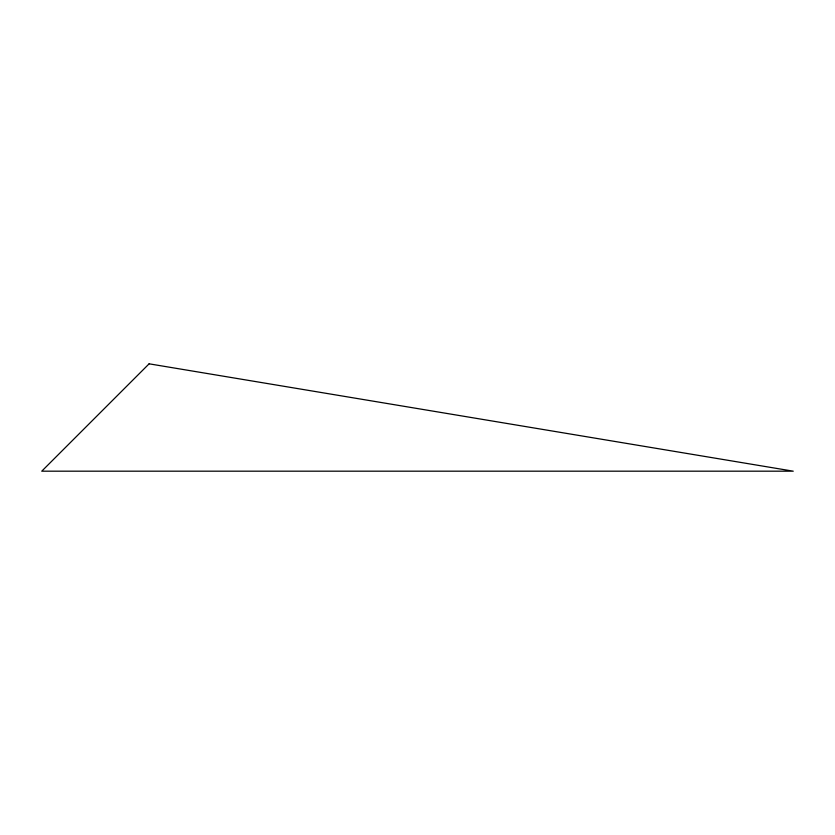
<?xml version="1.0" encoding="UTF-8"?>
<svg xmlns="http://www.w3.org/2000/svg" width="835" height="835" viewBox="0 0 835 835"><rect width="100%" height="100%" fill="white"/><g stroke="black" fill="none" stroke-linecap="round" stroke-linejoin="round"><path stroke-width="1.25" d="M149.11 363.82L41.75 471.18L793.25 471.18L149.11 363.82"/></g></svg>
